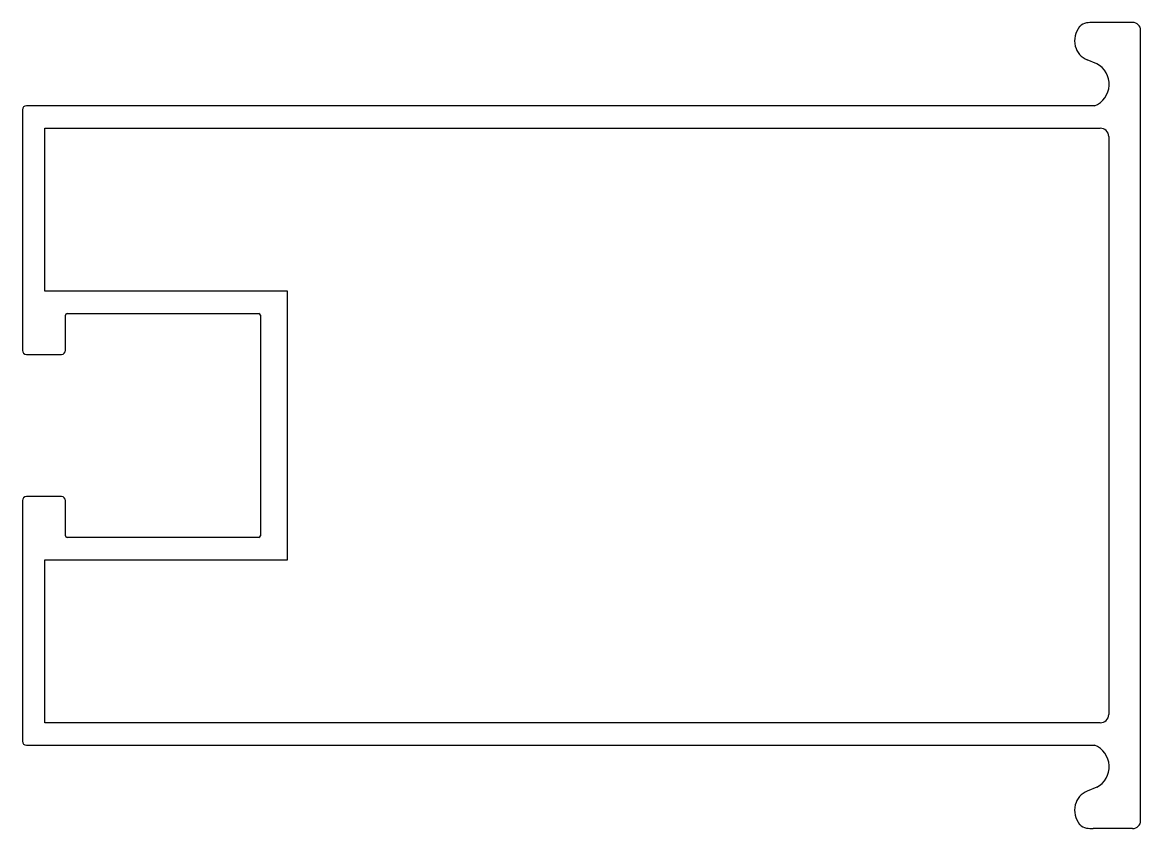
# Model space of a CAD drawing. Extents: x 1684.4 to 1754.4, y 1723.7 to 1774.2.
import ezdxf

# ---------------------------------------------------------------- set-up
doc = ezdxf.new("R2010")
doc.units = 0
doc.layers.get('0').update_dxf_attribs({"linetype": 'CONTINUOUS'})

msp = doc.modelspace()

# ---------------------------------------------------------------- linework, layer by layer
for p, q in [((1753.857, 1774.174), (1751.379, 1774.174)), ((1754.357, 1724.237), (1754.357, 1773.674)), ((1751.612, 1771.59), (1751.01, 1771.833)), ((1751.476, 1768.956), (1684.607, 1768.956)), ((1684.357, 1768.706), (1684.357, 1753.656)), ((1685.757, 1757.356), (1685.757, 1767.556)), ((1685.757, 1767.556), (1751.829, 1767.556)), ((1752.357, 1767.028), (1752.357, 1730.883)), ((1700.957, 1757.356), (1685.757, 1757.356)), ((1700.957, 1740.556), (1700.957, 1757.356)), ((1687.057, 1753.656), (1687.057, 1755.856)), ((1687.157, 1755.956), (1699.157, 1755.956)), ((1699.257, 1755.856), (1699.257, 1742.056)), ((1684.607, 1753.406), (1686.807, 1753.406)), ((1686.807, 1744.506), (1684.607, 1744.506)), ((1684.357, 1744.256), (1684.357, 1729.206)), ((1687.057, 1742.056), (1687.057, 1744.256)), ((1699.157, 1741.956), (1687.157, 1741.956)), ((1685.757, 1730.356), (1685.757, 1740.556)), ((1685.757, 1740.556), (1700.957, 1740.556)), ((1751.829, 1730.356), (1685.757, 1730.356)), ((1684.607, 1728.956), (1751.476, 1728.956)), ((1751.612, 1726.321), (1751.01, 1726.078)), ((1753.857, 1723.737), (1751.379, 1723.737))]:
    msp.add_line(p, q)
for centre, radius, start, end in [((1751.622, 1773.028), 1.398, 141.00177, 194.0934), ((1750.73, 1773.75), 0.25, 136.21743, 141.00177), ((1751.079, 1773.415), 0.734, 99.34195, 136.21743), ((1751.379, 1771.591), 2.582, 90, 99.34195), ((1753.857, 1773.674), 0.5, 0, 90), ((1751.479, 1772.992), 1.25, 194.0934, 247.99331), ((1750.946, 1770.303), 1.448, 291.47248, 62.65128), ((1684.607, 1768.706), 0.25, 90, 180), ((1751.829, 1767.028), 0.528, 0, 90), ((1687.157, 1755.856), 0.1, 90, 180), ((1699.157, 1755.856), 0.1, 0, 90), ((1684.607, 1753.656), 0.25, 180, 270), ((1686.807, 1753.656), 0.25, 270, 0), ((1684.607, 1744.256), 0.25, 90, 180), ((1686.807, 1744.256), 0.25, 0, 90), ((1687.157, 1742.056), 0.1, 180, 270), ((1699.157, 1742.056), 0.1, 270, 360), ((1751.829, 1730.883), 0.528, 270, 0), ((1684.607, 1729.206), 0.25, 180, 270), ((1750.946, 1727.608), 1.448, 297.34872, 68.52752), ((1751.479, 1724.919), 1.25, 112.00669, 165.9066), ((1751.622, 1724.883), 1.398, 165.9066, 218.99823), ((1753.857, 1724.237), 0.5, 270, 360), ((1750.73, 1724.161), 0.25, 218.99823, 223.78257), ((1751.079, 1724.496), 0.734, 223.78257, 260.65805), ((1751.379, 1726.32), 2.582, 260.65805, 270)]:
    msp.add_arc(centre, radius, start, end)

doc.saveas('drawing.dxf')
